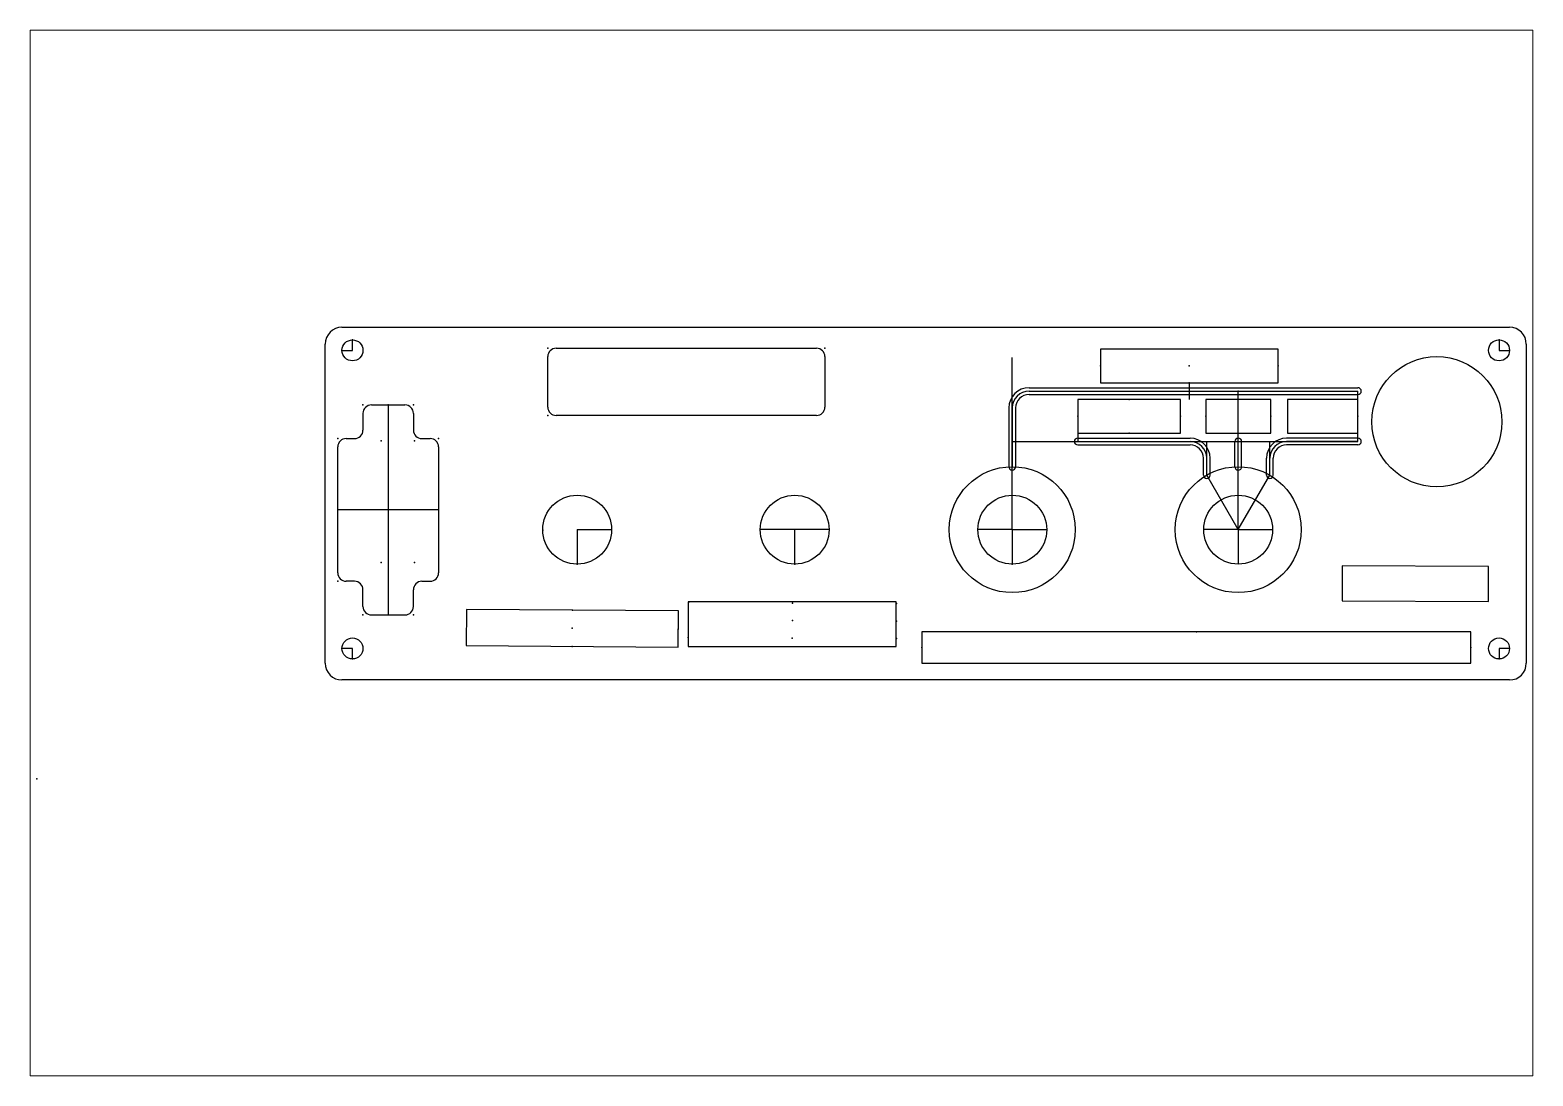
# Paper-space layout 'Layout1' of a CAD drawing. Header units: centimetres. Extents: x 1.13 to 10.14, y 0.78 to 7.06.
# The model-space entities are those that its viewports show. They can reach past a viewport. Long polylines and large blocks are cut down to what shows.
import ezdxf

# ---------------------------------------------------------------- set-up
doc = ezdxf.new("R2010")
doc.units = ezdxf.units.CM
doc.header["$MEASUREMENT"] = 0
doc.layers.add('Karat-2N_front_panel v9_Sketch1', color=7, linetype='Continuous')

msp = doc.modelspace()

# ---------------------------------------------------------------- linework, layer by layer
at = {"layer": 'Karat-2N_front_panel v9_Sketch1'}
for p, q in [((3.635, 5.376), (17.535, 5.376)), ((3.76, 5.101), (3.76, 5.226)), ((17.41, 5.226), (17.41, 5.101)), ((3.435, 1.376), (3.435, 5.176)), ((3.635, 5.101), (3.76, 5.101)), ((6.085, 4.426), (6.085, 5.026)), ((6.185, 5.126), (9.285, 5.126)), ((9.385, 5.026), (9.385, 4.426)), ((11.615, 4.016), (11.615, 5.016)), ((14.78, 5.116), (12.665, 5.116)), ((12.665, 5.116), (12.665, 4.716)), ((14.78, 4.716), (14.78, 5.116)), ((17.41, 5.101), (17.535, 5.101)), ((17.735, 5.176), (17.735, 1.376)), ((11.815, 4.656), (15.73, 4.656)), ((12.665, 4.716), (14.78, 4.716)), ((13.722, 4.716), (13.722, 4.516)), ((11.815, 4.616), (15.73, 4.616)), ((11.815, 4.576), (15.73, 4.576)), ((13.619, 4.516), (12.394, 4.516)), ((12.394, 4.516), (12.394, 4.116)), ((12.394, 4.516), (12.394, 4.016)), ((13.619, 4.116), (13.619, 4.516)), ((13.919, 4.516), (13.919, 4.116)), ((14.693, 4.516), (13.919, 4.516)), ((14.306, 4.016), (14.306, 4.616)), ((14.693, 4.116), (14.693, 4.516)), ((14.893, 4.516), (14.893, 4.116)), ((15.73, 4.516), (14.893, 4.516)), ((15.73, 4.016), (15.73, 4.616)), ((15.73, 4.116), (15.73, 4.516)), ((3.885, 4.351), (3.885, 4.151)), ((3.985, 4.451), (4.385, 4.451)), ((4.185, 4.451), (4.185, 1.951)), ((4.485, 4.351), (4.485, 4.151)), ((9.285, 4.326), (6.185, 4.326)), ((11.575, 4.416), (11.575, 3.716)), ((11.615, 4.416), (11.615, 3.716)), ((11.655, 4.416), (11.655, 3.716)), ((12.394, 4.116), (13.619, 4.116)), ((13.919, 4.116), (14.693, 4.116)), ((14.893, 4.116), (15.73, 4.116)), ((3.585, 2.451), (3.585, 3.951)), ((3.685, 4.051), (3.785, 4.051)), ((4.585, 4.051), (4.685, 4.051)), ((4.785, 3.951), (4.785, 2.451)), ((11.615, 3.716), (11.615, 4.016)), ((11.615, 4.016), (15.73, 4.016)), ((12.394, 4.056), (13.731, 4.056)), ((12.394, 4.016), (13.731, 4.016)), ((12.394, 3.976), (13.731, 3.976)), ((13.931, 3.616), (13.931, 4.016)), ((14.266, 3.716), (14.266, 4.016)), ((14.306, 3.716), (14.306, 4.016)), ((14.306, 3.716), (14.306, 4.016)), ((14.346, 3.716), (14.346, 4.016)), ((14.681, 3.615), (14.681, 4.016)), ((15.73, 4.056), (14.881, 4.056)), ((15.73, 4.016), (14.881, 4.016)), ((15.73, 3.976), (14.881, 3.976)), ((13.891, 3.616), (13.891, 3.816)), ((13.931, 3.616), (13.931, 3.816)), ((13.971, 3.616), (13.971, 3.816)), ((14.641, 3.615), (14.641, 3.816)), ((14.681, 3.615), (14.681, 3.816)), ((14.721, 3.615), (14.721, 3.816)), ((11.615, 2.966), (11.615, 3.716)), ((14.305, 2.966), (13.931, 3.616)), ((14.305, 2.966), (14.306, 3.716)), ((14.305, 2.966), (14.681, 3.615)), ((4.785, 3.201), (3.585, 3.201)), ((6.435, 2.966), (6.845, 2.966)), ((6.435, 2.966), (6.435, 2.556)), ((9.025, 2.966), (8.615, 2.966)), ((9.025, 2.556), (9.025, 2.966)), ((9.435, 2.966), (9.025, 2.966)), ((11.615, 2.966), (11.205, 2.966)), ((11.615, 2.966), (11.615, 2.556)), ((11.615, 2.966), (12.025, 2.966)), ((14.305, 2.966), (13.895, 2.967)), ((14.305, 2.966), (14.715, 2.966)), ((14.305, 2.966), (14.305, 2.556)), ((15.544, 2.535), (15.543, 2.118)), ((17.286, 2.528), (15.544, 2.535)), ((17.285, 2.111), (17.286, 2.528)), ((3.785, 2.351), (3.685, 2.351)), ((4.585, 2.351), (4.685, 2.351)), ((3.885, 2.051), (3.885, 2.251)), ((4.485, 2.051), (4.485, 2.251)), ((5.117, 2.016), (5.114, 1.585)), ((7.64, 1.999), (5.117, 2.016)), ((7.637, 1.567), (7.64, 1.999)), ((10.233, 2.106), (7.756, 2.106)), ((7.756, 2.106), (7.756, 1.576)), ((10.233, 1.576), (10.233, 2.106)), ((15.543, 2.118), (17.285, 2.111)), ((3.985, 1.951), (4.385, 1.951)), ((10.539, 1.751), (10.539, 1.377)), ((17.074, 1.751), (10.539, 1.751)), ((17.074, 1.377), (17.074, 1.751)), ((3.76, 1.551), (3.635, 1.551)), ((3.76, 1.426), (3.76, 1.551)), ((5.114, 1.585), (7.637, 1.567)), ((7.756, 1.576), (10.233, 1.576)), ((17.41, 1.551), (17.41, 1.426)), ((17.535, 1.551), (17.41, 1.551)), ((10.539, 1.377), (17.074, 1.377)), ((17.535, 1.176), (3.635, 1.176))]:
    msp.add_line(p, q, dxfattribs=at)
for centre, radius in [((3.76, 5.101), 0.125), ((17.41, 5.101), 0.125), ((16.67, 4.251), 0.775), ((11.615, 2.966), 0.75), ((14.305, 2.966), 0.75), ((6.435, 2.966), 0.41), ((9.025, 2.966), 0.41), ((11.615, 2.966), 0.41), ((14.305, 2.966), 0.41), ((3.76, 1.551), 0.125), ((17.41, 1.551), 0.125)]:
    msp.add_circle(centre, radius, dxfattribs=at)
for centre, radius, start, end in [((3.635, 5.176), 0.2, 90, 180), ((17.535, 5.176), 0.2, 360, 90), ((6.185, 5.026), 0.1, 90, 180), ((9.285, 5.026), 0.1, 0, 90), ((11.815, 4.416), 0.24, 90, 180), ((15.73, 4.616), 0.04, 270, 90), ((11.815, 4.416), 0.2, 90, 180), ((11.815, 4.416), 0.16, 90, 180), ((3.985, 4.351), 0.1, 90, 180), ((4.385, 4.351), 0.1, 0, 90), ((6.185, 4.426), 0.1, 180, 270), ((9.285, 4.426), 0.1, 270, 0), ((3.785, 4.151), 0.1, 270, 0), ((4.585, 4.151), 0.1, 180, 270), ((3.685, 3.951), 0.1, 90, 180), ((4.685, 3.951), 0.1, 0, 90), ((12.394, 4.016), 0.04, 90, 270), ((13.731, 3.816), 0.24, 360, 90), ((13.731, 3.816), 0.2, 360, 90), ((13.731, 3.816), 0.16, 360, 90), ((14.306, 4.016), 0.04, 0, 180), ((14.881, 3.816), 0.24, 90, 180), ((14.881, 3.816), 0.2, 90, 180), ((14.881, 3.816), 0.16, 90, 180), ((15.73, 4.016), 0.04, 270, 90), ((11.615, 3.716), 0.04, 180, 0), ((13.931, 3.616), 0.04, 180, 0), ((14.306, 3.716), 0.04, 180, 0), ((14.681, 3.615), 0.04, 180, 360), ((3.685, 2.451), 0.1, 180, 270), ((3.785, 2.251), 0.1, 360, 90), ((4.585, 2.251), 0.1, 90, 180), ((4.685, 2.451), 0.1, 270, 360), ((3.985, 2.051), 0.1, 180, 270), ((4.385, 2.051), 0.1, 270, 360), ((3.635, 1.376), 0.2, 180, 270), ((17.535, 1.376), 0.2, 270, 0)]:
    msp.add_arc(centre, radius, start, end, dxfattribs=at)
for p in [(3.76, 5.226), (17.41, 5.226), (3.635, 5.101), (6.085, 5.126), (9.385, 5.126), (17.535, 5.101), (12.665, 4.916), (13.722, 4.916), (14.78, 4.916), (13.722, 4.716), (13.722, 4.716), (13.006, 4.516), (13.722, 4.616), (14.306, 4.616), (3.885, 4.451), (4.185, 4.451), (4.185, 4.451), (4.485, 4.451), (6.085, 4.326), (12.394, 4.316), (13.619, 4.316), (13.919, 4.316), (14.693, 4.316), (15.73, 4.316), (13.006, 4.116), (14.306, 4.116), (14.306, 4.116), (3.585, 4.051), (4.1, 4.025), (4.5, 4.025), (4.785, 4.051), (4.185, 3.201), (4.185, 3.201), (4.785, 3.201), (6.025, 2.961), (6.845, 2.966), (8.615, 2.966), (9.435, 2.966), (11.205, 2.966), (12.025, 2.966), (13.895, 2.967), (4.1, 2.575), (4.5, 2.575), (6.435, 2.556), (9.025, 2.556), (11.615, 2.556), (3.585, 2.351), (6.379, 2.007), (7.76, 2.098), (8.998, 2.092), (10.236, 2.087), (3.885, 1.951), (4.185, 1.951), (4.185, 1.951), (4.485, 1.951), (6.377, 1.792), (8.997, 1.884), (10.235, 1.878), (7.639, 1.783), (7.758, 1.681), (8.996, 1.675), (8.996, 1.675), (10.235, 1.669), (13.807, 1.751), (3.635, 1.551), (6.376, 1.576), (6.376, 1.576), (10.539, 1.564), (17.074, 1.564), (17.535, 1.551), (3.76, 1.426), (17.41, 1.426), (0, 0)]:
    msp.add_point(p, dxfattribs=at)

psp = doc.layouts.get("Layout1")

# ---------------------------------------------------------------- viewports
at = {"layer": '0'}
psp.add_viewport(center=(5.6338, 3.9212), size=(9.014, 6.274), view_center_point=(8.8676, 2.688), view_height=12.453797, dxfattribs=at)

doc.saveas('drawing.dxf')
